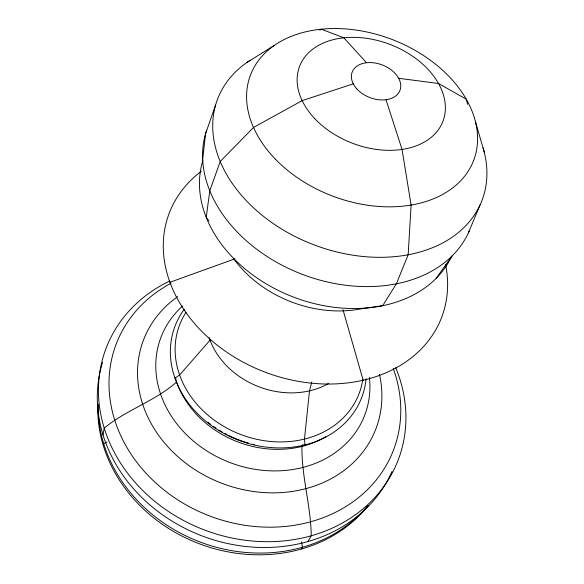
<?xml version="1.0" encoding="UTF-8"?>
<svg xmlns="http://www.w3.org/2000/svg" width="584" height="584" viewBox="0 0 584 584"><rect width="100%" height="100%" fill="white"/><g stroke="black" fill="none" stroke-linecap="round" stroke-linejoin="round"><path stroke-width="0.88" d="M202.349 162.25L205.59 133.626L215.598 105.047M103.01 434.876L104.215 428.079C126.378 409.793 154.986 401.237 176.572 382.009M103.324 445.658L103.689 443.628L106.938 442.008M311.776 382.075L309.483 390.857L304.49 439.073L304.987 444.913M468.346 232.943L480.026 205.02M302.935 444.373L301.935 446.439C301.49 476.551 310.856 505.751 311.257 535.769L307.907 541.558M301.483 548.989L302.483 547.259L301.519 541.989M436.124 278.378L452.352 255.668M210.043 340.18L179.609 374.964L174.952 378.111L176.061 378.936M319.857 30.288L321.309 29.2L343.837 37.799L366.518 62.751M247.017 62.4L274.217 45.457M169.929 282.276L234.717 258.894M353.276 83.833L302.147 100.63L253.507 127.458L220.204 161.527L209.795 190.793L206.218 217.365L208.97 220.964M361.744 308.702L382.659 305.709L396.361 283.817L408.165 254.77L411.107 205.057L402.04 149.438L386.002 99.725M398.66 78.293L438.482 83.475L466.229 99.156L467.638 104.375M475.427 121.596L484.245 152.139M342.983 309.746L363.153 380.213M367.971 505.846A150.044 130.765 21 0 1 199.633 543.886A150.044 130.765 21 0 1 97.893 404.099M367.986 505.452A150.489 130.984 21 0 1 200.808 542.28A150.489 130.984 21 0 1 98.148 404.719M392.017 471.427A154.848 133.984 21 0 1 202.626 536.127A154.848 133.984 21 0 1 102.572 362.336M395.66 367.606A156.366 134.707 21 0 1 316.74 534.112A156.366 134.707 21 0 1 117.187 457.564A156.366 134.707 21 0 1 169.834 280.984M393.244 368.511A148.438 127.327 21 0 1 314.258 520.724A148.438 127.327 21 0 1 127.932 449.176A148.438 127.327 21 0 1 171.127 283.225M379.447 374.322A124.399 105.923 21 0 1 221.584 483.209A124.399 105.923 21 0 1 177.726 296.606M369.387 377.242A109.069 92.411 21 0 1 229.95 462.557A109.069 92.411 21 0 1 182.683 305.958M325.77 436.715A96.462 81.205 21 0 1 175.426 378.49M254.478 444.592A96.754 81.329 21 0 1 252.704 444.176M248.426 443.059A96.754 81.329 21 0 1 228.534 435.387M226.964 434.591A96.754 81.329 21 0 1 224.555 433.313M222.168 431.977A96.754 81.329 21 0 1 219.036 430.094M215.963 428.109A96.754 81.329 21 0 1 213.7 426.561M210.773 424.422A96.754 81.329 21 0 1 207.933 422.203M366.073 378.746A99.93 83.884 21 0 1 238.476 440.19A99.93 83.884 21 0 1 184.267 309.257M362.752 379.892A96.09 80.526 21 0 1 240.644 434.474A96.09 80.526 21 0 1 186.011 312.309M328.646 383.44A76.942 63.145 21 0 1 209.138 337.618M445.577 264.464A145.839 114.282 21 0 1 264.91 372.088A145.839 114.282 21 0 1 201.232 171.346M469.441 230.468A140.686 103.324 21 0 1 302.344 274.363A140.686 103.324 21 0 1 206.663 130.188M483.077 147.905A141.576 101.733 21 0 1 314.776 245.156A141.576 101.733 21 0 1 249.923 60.459M451.585 256.42A133.466 100.003 21 0 1 293.015 296.898A133.466 100.003 21 0 1 202.867 160.52M363.569 308.315A106.178 80.986 21 0 1 233.709 258.741M314.791 118.662A76.774 52.859 21 0 0 441.088 125.377A76.774 52.859 21 0 0 357.853 37.471A76.774 52.859 21 0 0 314.791 118.662M275.487 159.257A119.472 83.767 21 0 0 471.58 165.199A119.472 83.767 21 0 0 339.202 28.594A119.472 83.767 21 0 0 275.487 159.257M356.882 88.95A25.586 17.447 21 0 0 399.127 92.17A25.586 17.447 21 0 0 372.205 62.663A25.586 17.447 21 0 0 356.882 88.95"/></g></svg>
